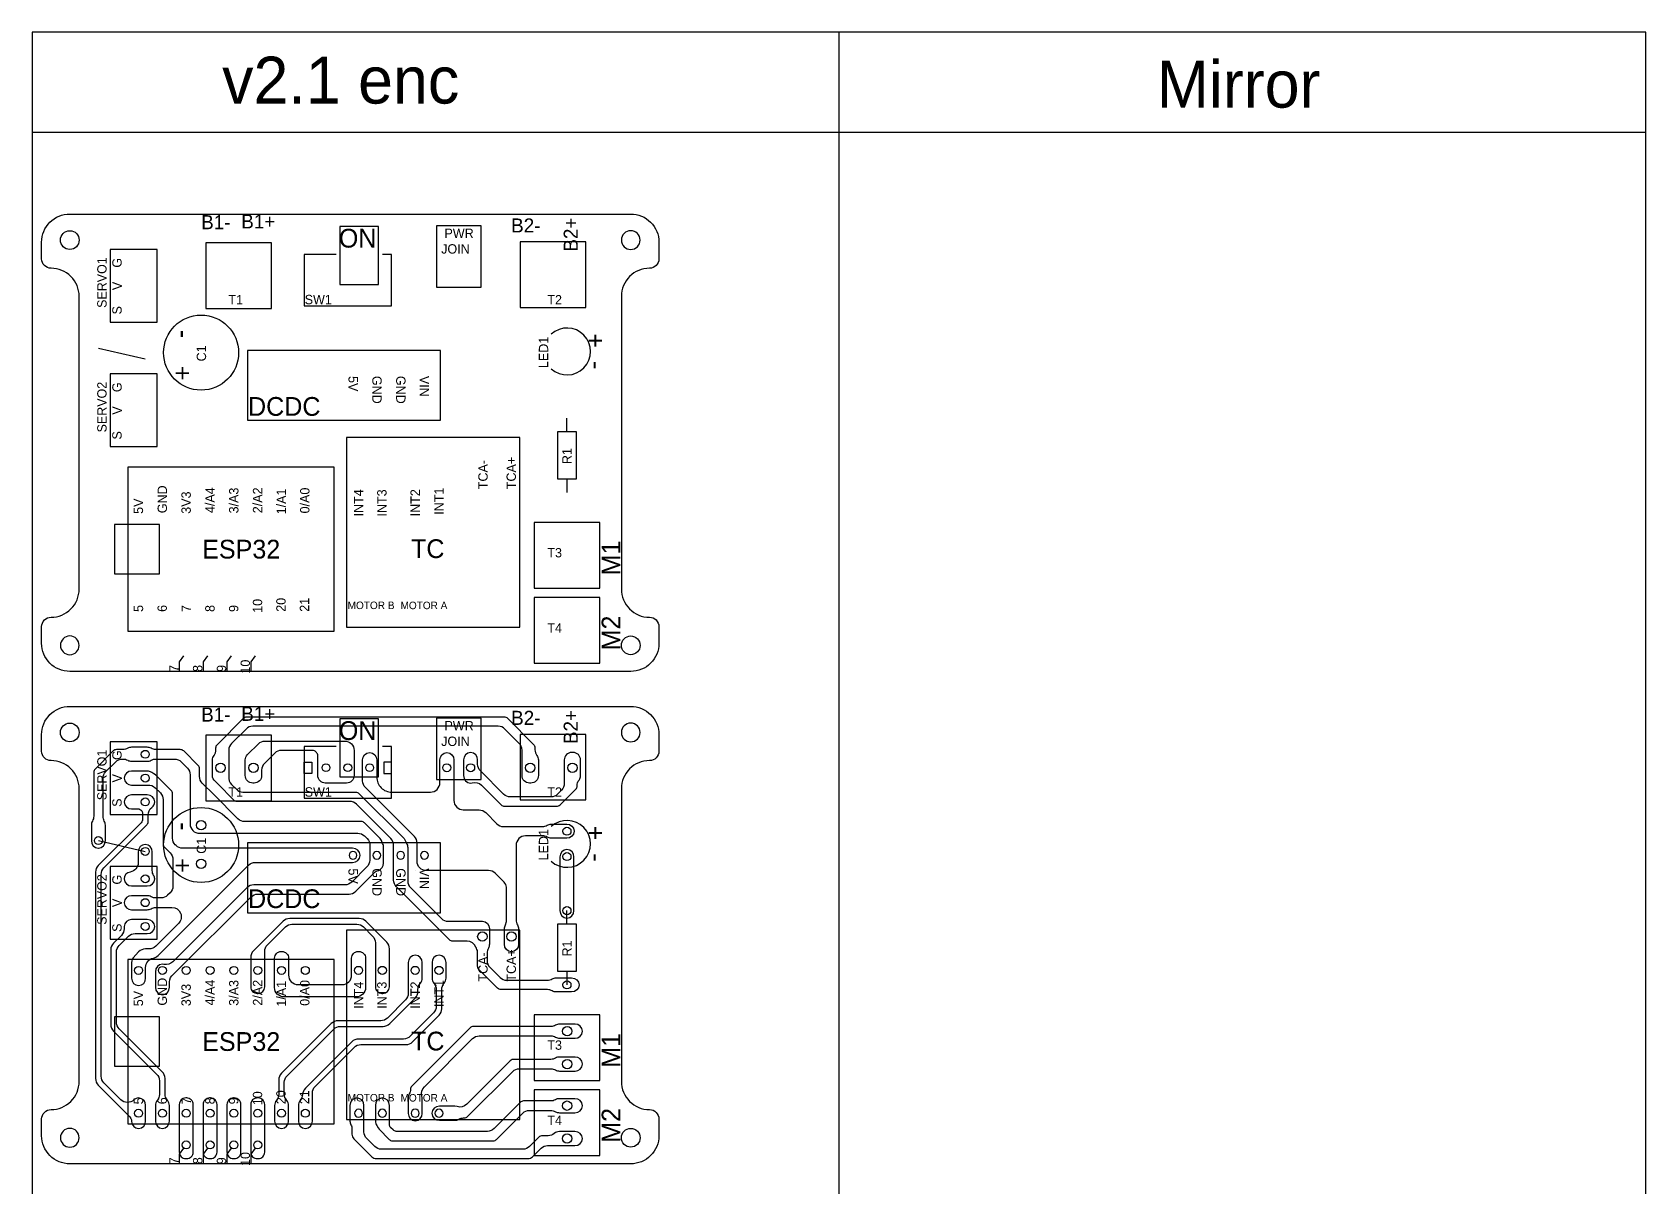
# Model space of a CAD drawing. Extents: x 112 to 478, y -155 to 77.
# Drawn here: x 306 to 478, y -46.4 to 76.7 of the extents above; entities that cross this region are included whole.
import ezdxf

# ---------------------------------------------------------------- set-up
doc = ezdxf.new("R2010")
doc.units = 0
for name, color, linetype in [('DEFAULT', 7, 'CONTINUOUS'), ('HOLES', 7, 'CONTINUOUS'), ('MASK', 2, 'CONTINUOUS'), ('TRACES', 150, 'CONTINUOUS')]:
    doc.layers.add(name, color=color, linetype=linetype)
doc.styles.add('DEFAULT', font='txt')

# ---------------------------------------------------------------- blocks, each defined once
blk = doc.blocks.new('_X8')
at = {"layer": 'MASK', "extrusion": (0, 0, -1), "style": 'DEFAULT'}
for s, p in [('JOIN', (5.47, 23.04)), ('PWR', (5.12, 21.38))]:
    blk.add_text(s, height=1, rotation=180, dxfattribs=at).set_placement(p)

msp = doc.modelspace()

# ---------------------------------------------------------------- linework, layer by layer
at = {"layer": 'DEFAULT'}
for p, q in [((392, -155), (392, 76.67)), ((306, 66.03), (478, 66.03))]:
    msp.add_line(p, q, dxfattribs=at)
msp.add_lwpolyline([(306, -155), (478, -155), (478, 76.67), (306, 76.67)], close=True, dxfattribs=at)
for points in [[(371.8, 51.51, 0.414214), (368.8, 48.51), (368.8, 17.29, 0.414214), (371.8, 14.29, -0.414214), (372.8, 13.29), (372.8, 11.51, -0.414214), (369.8, 8.51), (310, 8.51, -0.414214), (307, 11.51), (307, 13.29, -0.414214), (308, 14.29, 0.414214), (311, 17.29), (311, 48.51, 0.414214), (308, 51.51, -0.414214), (307, 52.51), (307, 54.29, -0.414214), (310, 57.29), (369.8, 57.29, -0.414214), (372.8, 54.29), (372.8, 52.51, -0.414214)], [(371.8, -1, 0.414214), (368.8, -4), (368.8, -35.22, 0.414214), (371.8, -38.22, -0.414214), (372.8, -39.22), (372.8, -41, -0.414214), (369.8, -44), (310, -44, -0.414214), (307, -41), (307, -39.22, -0.414214), (308, -38.22, 0.414214), (311, -35.22), (311, -4, 0.414214), (308, -1, -0.414214), (307, 0), (307, 1.78, -0.414214), (310, 4.78), (369.8, 4.78, -0.414214), (372.8, 1.78), (372.8, 0, -0.414214)]]:
    msp.add_lwpolyline(points, format="xyb", close=True, dxfattribs=at)
for centre in [(310, 54.51), (369.8, 11.29), (310, 2), (369.8, -41.22)]:
    msp.add_circle(centre, 1, dxfattribs=at)
at = {"layer": 'DEFAULT', "extrusion": (0, 0, -1)}
for centre in [(-369.8, 54.51), (-310, 11.29), (-369.8, 2), (-310, -41.22)]:
    msp.add_circle(centre, 1, dxfattribs=at)
at = {"layer": 'HOLES'}
for points in [[(334.98, -2.36), (334.98, -1.16), (335.81, -1.16), (335.81, -2.36)], [(344.31, -2.36), (344.31, -1.16), (343.48, -1.16), (343.48, -2.36)]]:
    msp.add_lwpolyline(points, close=True, dxfattribs=at)
for centre, radius in [((318.05, -0.33), 0.425), ((326.08, -1.76), 0.5), ((329.58, -1.76), 0.5), ((337.31, -1.76), 0.415), ((339.64, -1.76), 0.415), ((341.97, -1.76), 0.415), ((350.19, -1.76), 0.43), ((352.73, -1.76), 0.43), ((359.08, -1.76), 0.5), ((363.58, -1.76), 0.5), ((318.05, -2.87), 0.425), ((318.05, -5.41), 0.425), ((324, -7.9), 0.5), ((363, -8.53), 0.43), ((313.05, -9.53), 0.425), ((318.05, -10.68), 0.425), ((324, -12), 0.5), ((363, -11.23), 0.43), ((318.05, -13.61), 0.425), ((318.05, -16.15), 0.425), ((363, -17), 0.43), ((318.05, -18.69), 0.425), ((353.98, -19.76), 0.5), ((357.08, -19.76), 0.5), ((317.33, -23.37), 0.425), ((319.87, -23.37), 0.425), ((322.41, -23.37), 0.425), ((324.95, -23.37), 0.425), ((327.49, -23.37), 0.425), ((330.03, -23.37), 0.425), ((332.57, -23.37), 0.425), ((335.11, -23.37), 0.425), ((340.78, -23.37), 0.43), ((343.32, -23.37), 0.43), ((346.82, -23.37), 0.43), ((349.36, -23.37), 0.43), ((363, -24.92), 0.43), ((363.03, -29.86), 0.5), ((363.03, -33.36), 0.5), ((363.02, -37.8), 0.5), ((317.33, -38.61), 0.425), ((319.87, -38.61), 0.425), ((322.41, -38.61), 0.425), ((324.95, -38.61), 0.425), ((327.49, -38.61), 0.425), ((330.03, -38.61), 0.425), ((332.57, -38.61), 0.425), ((335.11, -38.61), 0.425), ((363.02, -41.3), 0.5), ((322.41, -41.99), 0.425), ((324.95, -41.99), 0.425), ((327.49, -41.99), 0.425), ((330.03, -41.99), 0.425)]:
    msp.add_circle(centre, radius, dxfattribs=at)
at = {"layer": 'HOLES', "extrusion": (0, 0, -1)}
for centre, radius in [((-340.19, -11.1), 0.415), ((-342.73, -11.1), 0.415), ((-345.27, -11.1), 0.415), ((-347.81, -11.1), 0.415), ((-340.78, -38.61), 0.43), ((-343.32, -38.61), 0.43), ((-346.82, -38.61), 0.43), ((-349.36, -38.61), 0.43)]:
    msp.add_circle(centre, radius, dxfattribs=at)
at = {"layer": 'MASK'}
for p, q in [((313.05, 42.98), (318.05, 41.83)), ((363, 34.05), (363, 35.51)), ((363, 29.05), (363, 27.58)), ((313.05, -9.53), (318.05, -10.68)), ((363, -18.46), (363, -17)), ((363, -23.46), (363, -24.92))]:
    msp.add_line(p, q, dxfattribs=at)
for points in [[(338.78, 49.77), (342.92, 49.77), (342.92, 55.97), (338.78, 55.97)], [(349.08, 49.49), (353.86, 49.49), (353.86, 56.04), (349.08, 56.04)], [(319.3, 45.77), (319.3, 53.52), (314.29, 53.52), (314.29, 45.77)], [(324.5, 47.21), (331.5, 47.21), (331.5, 54.21), (324.5, 54.21)], [(358, 47.31), (365, 47.31), (365, 54.31), (358, 54.31)], [(328.93, 35.29), (349.53, 35.29), (349.53, 42.72), (328.93, 42.72)], [(319.3, 32.48), (319.3, 40.23), (314.29, 40.23), (314.29, 32.48)], [(339.51, 13.24), (357.98, 13.24), (357.98, 33.44), (339.51, 33.44)], [(362, 29.05), (364, 29.05), (364, 34.05), (362, 34.05)], [(316.18, 12.79), (338.18, 12.79), (338.18, 30.31), (316.18, 30.31)], [(314.78, 18.92), (319.57, 18.92), (319.57, 24.18), (314.78, 24.18)], [(359.5, 17.38), (366.5, 17.38), (366.5, 24.38), (359.5, 24.38)], [(359.5, 9.38), (366.5, 9.38), (366.5, 16.38), (359.5, 16.38)], [(338.78, -2.74), (342.92, -2.74), (342.92, 3.46), (338.78, 3.46)], [(349.08, -3.02), (353.86, -3.02), (353.86, 3.54), (349.08, 3.54)], [(358, -5.2), (365, -5.2), (365, 1.8), (358, 1.8)], [(319.3, -6.74), (319.3, 1.01), (314.29, 1.01), (314.29, -6.74)], [(324.5, -5.3), (331.5, -5.3), (331.5, 1.7), (324.5, 1.7)], [(328.93, -17.22), (349.53, -17.22), (349.53, -9.78), (328.93, -9.78)], [(319.3, -20.03), (319.3, -12.28), (314.29, -12.28), (314.29, -20.03)], [(362, -23.46), (364, -23.46), (364, -18.46), (362, -18.46)], [(339.51, -39.26), (357.98, -39.26), (357.98, -19.07), (339.51, -19.07)], [(316.18, -39.72), (338.18, -39.72), (338.18, -22.2), (316.18, -22.2)], [(314.78, -33.59), (319.57, -33.59), (319.57, -28.33), (314.78, -28.33)], [(359.5, -35.12), (366.5, -35.12), (366.5, -28.12), (359.5, -28.12)], [(359.5, -43.12), (366.5, -43.12), (366.5, -36.12), (359.5, -36.12)]]:
    msp.add_lwpolyline(points, close=True, dxfattribs=at)
for points in [[(338.38, 52.99), (334.98, 52.99), (334.98, 47.51), (344.31, 47.51), (344.31, 52.99), (343.32, 52.99)], [(321.71, 8.51), (321.71, 9.53), (322.17, 10.18)], [(324.25, 8.51), (324.25, 9.53), (324.71, 10.18)], [(326.79, 8.51), (326.79, 9.53), (327.25, 10.18)], [(329.33, 8.51), (329.33, 9.53), (329.79, 10.18)], [(338.38, 0.49), (334.98, 0.49), (334.98, -5), (344.31, -5), (344.31, 0.49), (343.32, 0.49)], [(321.71, -44), (321.71, -42.98), (322.17, -42.33)], [(324.25, -44), (324.25, -42.98), (324.71, -42.33)], [(326.79, -44), (326.79, -42.98), (327.25, -42.33)], [(329.33, -44), (329.33, -42.98), (329.79, -42.33)]]:
    msp.add_lwpolyline(points, dxfattribs=at)
for centre in [(324, 42.51), (324, -10)]:
    msp.add_circle(centre, 4, dxfattribs=at)
for centre in [(363, 42.63), (363, -9.88)]:
    msp.add_arc(centre, 2.5, 227.8803, 132.1197, dxfattribs=at)
at = {"layer": 'TRACES'}
for p, q in [((322.99, -8), (322.99, -8)), ((346.81, -12.73), (346.82, -12.73)), ((346.81, -12.73), (346.82, -12.73))]:
    msp.add_line(p, q, dxfattribs=at)
for points in [[(350.48, -20.11), (344.82, -14.45, -0.198912), (344.52, -13.74), (344.52, -10.03, 0.198912), (344.23, -9.32), (340.56, -5.65, 0.198912), (339.85, -5.36), (327.84, -5.36, -0.219363), (327.49, -5.21), (325.73, -3.45), (325.67, -3.38), (325.5, -3.2, -0.222235), (325.21, -2.59), (325.21, -0.93, -0.16464), (325.38, -0.44, 0.16464), (325.58, 0.16), (325.58, 0.37, -0.219363), (325.73, 0.73), (328.52, 3.52, -0.219363), (328.87, 3.66), (356.29, 3.66, -0.219363), (356.65, 3.52), (359.44, 0.73, -0.219363), (359.58, 0.37), (359.58, 0.16, 0.16464), (359.79, -0.44, -0.16464), (359.95, -0.93), (359.95, -2.59, -0.414214), (359.15, -3.39), (359.01, -3.39, -0.414214), (358.21, -2.59), (358.21, 0.12, 0.198912), (357.92, 0.83), (356.38, 2.37, 0.198912), (355.67, 2.66), (329.5, 2.66, 0.198912), (328.79, 2.37), (327.25, 0.83, 0.198912), (326.95, 0.12), (326.95, -2.59), (326.95, -2.69, 0.234428), (327.23, -3.54), (327.76, -4.06, 0.198912), (328.46, -4.36), (340.47, -4.36, -0.219363), (340.83, -4.5), (345.63, -9.3), (345.76, -9.52), (345.89, -9.82, -0.144077), (346.02, -10.27), (346.02, -13.83, 0.198912), (346.31, -14.53), (349.62, -17.84, 0.198912), (350.32, -18.13), (353.99, -18.13, -0.405983), (354.73, -18.93), (354.73, -20.59, -0.131782), (354.62, -21.01, 0.132138), (354.48, -21.51), (354.48, -22.32, 0.198912), (354.78, -23.03), (355.88, -24.13, 0.198912), (356.59, -24.42), (360.91, -24.42, 0.133077), (361.42, -24.29, -0.132715), (361.84, -24.17), (363.5, -24.17, -0.405223), (364.3, -24.92), (364.3, -24.92, -0.406009), (363.5, -25.67), (361.84, -25.67, -0.130845), (361.42, -25.56, 0.131193), (360.92, -25.42), (355.97, -25.42, -0.219363), (355.61, -25.28), (353.63, -23.3, -0.219363), (353.48, -22.94), (353.48, -21.51, 0.132138), (353.35, -21.01), (353.29, -20.89, 0.309256), (352.36, -20.26), (350.83, -20.26, -0.219363)], [(340.48, -14.94), (342.46, -12.96, -0.130279), (342.9, -12.71, 0.328187), (343.46, -11.93), (343.46, -10.27, 0.137263), (343.34, -9.83), (343.22, -9.53), (343.09, -9.3), (341.43, -7.65, 0.219363), (341.08, -7.5), (328.64, -7.5, -0.198912), (327.93, -7.21), (325.35, -4.63), (324.12, -3.4, -0.198912), (323.83, -2.69), (323.83, -1.87, 0.219363), (323.68, -1.52), (322.14, 0.03, 0.219363), (321.78, 0.17), (319.17, 0.17, -0.132138), (318.67, 0.31, 0.126952), (318.25, 0.42), (316.59, 0.42, 0.131782), (316.17, 0.31, -0.137017), (315.66, 0.17), (314.98, 0.17, 0.219363), (314.63, 0.03), (312.69, -1.91, 0.219363), (312.55, -2.26), (312.55, -6.94, -0.133077), (312.41, -7.45, 0.127835), (312.3, -7.87), (312.3, -9.53, 0.41345), (313.04, -10.33), (313.05, -10.33, 0.41345), (313.79, -9.53), (313.79, -7.87, 0.130845), (313.68, -7.45, -0.136021), (313.55, -6.95), (313.55, -2.88, -0.198912), (313.84, -2.17), (314.9, -1.12, -0.198912), (315.6, -0.83), (315.66, -0.83, -0.132138), (316.17, -0.96, 0.126952), (316.59, -1.07), (318.25, -1.07, 0.131782), (318.67, -0.96, -0.137017), (319.17, -0.83), (321.16, -0.83, -0.198912), (321.87, -1.12), (322.54, -1.79, -0.198912), (322.83, -2.5), (322.83, -7.75, 0.414214), (323.83, -8.75), (340.7, -8.75, -0.19821), (341.41, -9.04), (341.69, -9.32, -0.233554), (341.98, -10.16), (341.97, -10.27), (341.97, -11.63, -0.198912), (341.68, -12.33), (340.05, -13.96, -0.198912), (339.34, -14.25), (329.61, -14.25, 0.198912), (328.9, -14.54), (320.98, -22.46, -0.260926), (320.04, -22.73), (319.88, -22.71), (319.87, -22.71, 0.41345), (319.13, -23.51), (319.13, -25.17, 0.41345), (319.87, -25.97), (319.88, -25.97, 0.41345), (320.62, -25.17), (320.62, -24.61, -0.247003), (321.06, -23.79), (321.14, -23.72), (329.33, -15.53, -0.198912), (330.04, -15.24), (339.77, -15.24, 0.198912)], [(356.57, -14.51, 0.155582), (356.29, -13.97), (355.35, -13.02, 0.198912), (354.64, -12.73), (348.02, -12.73, -0.414214), (347.02, -11.73), (347.02, -9.78, 0.198912), (346.73, -9.08), (341.52, -3.86, -0.198912), (341.22, -3.16), (341.22, -0.93, -0.41345), (341.97, -0.13), (341.97, -0.13, -0.41345), (342.72, -0.93), (342.72, -2.76, 0.414214), (344.32, -4.36), (348.45, -4.36, 0.414214), (349.45, -3.36), (349.45, -0.93, -0.41345), (350.2, -0.13), (350.2, -0.13, -0.41345), (350.95, -0.93), (350.95, -5.25, 0.414214), (351.95, -6.25), (353.63, -6.25, -0.198912), (354.34, -6.55), (355.53, -7.74, 0.198912), (356.23, -8.03), (360.39, -8.03, 0.137017), (360.89, -7.89, -0.131782), (361.31, -7.78), (362.97, -7.78, -0.41345), (363.77, -8.52), (363.77, -8.53, -0.41345), (362.97, -9.28), (361.31, -9.28, -0.126952), (360.89, -9.16, 0.132138), (360.39, -9.03), (358.58, -9.03, 0.414214), (357.58, -10.03), (357.58, -18, 0.137045), (357.72, -18.51, -0.131837), (357.83, -18.93), (357.83, -20.59, -0.41345), (357.09, -21.39), (357.08, -21.39, -0.41345), (356.34, -20.59), (356.34, -18.93, -0.1269), (356.45, -18.51), (356.57, -18.17)], [(364.29, -3.07, 0.16464), (364.45, -2.59), (364.45, -0.93, 0.414214), (363.65, -0.13), (363.51, -0.13, 0.414214), (362.71, -0.93), (362.71, -3.44, -0.198912), (362.42, -4.14), (361.99, -4.58, -0.198912), (361.28, -4.87), (356.96, -4.87, -0.198912), (356.25, -4.58), (353.77, -2.09, -0.198912), (353.48, -1.38), (353.48, -0.93, 0.41345), (352.73, -0.13), (352.73, -0.13, 0.41345), (351.98, -0.93), (351.98, -2.59, 0.41345), (352.73, -3.39), (352.73, -3.39), (352.91, -3.36, -0.26889), (353.88, -3.62), (355.99, -5.72, 0.219363), (356.34, -5.87), (361.9, -5.87, 0.219363), (362.26, -5.72), (363.94, -4.04, 0.219363), (364.08, -3.69), (364.08, -3.68, -0.16464)], [(315.44, -37.16), (313.64, -35.36, -0.198912), (313.35, -34.66), (313.35, -13.13, -0.198912), (313.64, -12.43), (318.2, -7.86, 0.198912), (318.35, -7.51), (318.35, -6.79, -0.236058), (318.75, -5.99, 0.237258), (319.05, -5.41), (319.05, -5.4, 0.41345), (318.25, -4.66), (316.59, -4.66, 0.41345), (315.79, -5.4), (315.79, -5.41, 0.41345), (316.59, -6.15), (317.25, -6.15, -0.414214), (317.75, -6.65), (317.75, -7.26, -0.198912), (317.6, -7.62), (313.04, -12.18, 0.198912), (312.75, -12.88), (312.75, -34.9, 0.198912), (313.04, -35.61), (316.3, -38.87, -0.179213), (316.59, -39.5, 0.392204), (317.33, -40.24), (317.34, -40.24, 0.41345), (318.08, -39.44), (318.08, -37.78, 0.41345), (317.34, -36.98), (317.33, -36.98, 0.193407), (316.84, -37.18, -0.407123)], [(316.45, -12.88, 0.369567), (315.79, -13.61), (315.79, -13.62, 0.41345), (316.59, -14.36), (318.25, -14.36, 0.41345), (319.05, -13.62), (319.05, -13.61, 0.139015), (318.94, -13.24, -0.138669), (318.79, -12.72), (318.79, -10.73, 0.41345), (318.05, -9.93), (318.04, -9.93, 0.41345), (317.3, -10.73), (317.3, -11.89, -0.368801)], [(362.25, -17, 0.41345), (362.99, -17.8), (363, -17.8, 0.41345), (363.74, -17), (363.75, -11.27, 0.41345), (363, -10.47), (363, -10.47, 0.41345), (362.25, -11.27)], [(329.29, -22), (329.29, -25.13, 0.414214), (329.99, -25.83), (330.08, -25.83, 0.414214), (330.78, -25.13), (330.78, -21.35, -0.198912), (331.07, -20.64), (332.98, -18.74, -0.198912), (333.68, -18.45), (340.61, -18.45, -0.198912), (341.32, -18.74), (342.28, -19.71, -0.198912), (342.58, -20.42), (342.58, -25.13, 0.414214), (343.28, -25.83), (343.37, -25.83, 0.414214), (344.07, -25.13), (344.07, -21.06, 0.198912), (343.78, -20.35), (341.57, -18.14, 0.198912), (340.86, -17.85), (333.44, -17.85, 0.198912), (332.73, -18.14), (329.58, -21.29, 0.198903)], [(331.83, -25.2), (331.83, -22.06, -0.414214), (332.53, -21.36), (332.62, -21.36, -0.414214), (333.32, -22.06), (333.32, -23.88, 0.414214), (334.32, -24.88), (339.04, -24.88, 0.414214), (340.04, -23.88), (340.04, -22.06, -0.414214), (340.74, -21.36), (340.83, -21.36, -0.414214), (341.53, -22.06), (341.53, -25.2, -0.414214), (340.53, -26.2), (332.83, -26.2, -0.414214)], [(337.88, -29.04), (332.57, -34.35, 0.198912), (332.27, -35.06), (332.27, -36.57, -0.181237), (332.03, -37.23, 0.180422), (331.83, -37.78), (331.83, -39.44, 0.41345), (332.57, -40.24), (332.58, -40.24, 0.41345), (333.32, -39.44), (333.32, -37.78, 0.180422), (333.12, -37.23, -0.181237), (332.87, -36.57), (332.87, -35.31, -0.198912), (333.17, -34.6), (338.13, -29.64, -0.198912), (338.84, -29.34), (343.4, -29.34, 0.198912), (344.11, -29.05), (346.83, -26.32, 0.198912), (347.12, -25.62), (347.12, -25.4, -0.181237), (347.37, -24.74, 0.180422), (347.57, -24.2), (347.57, -22.54, 0.41345), (346.83, -21.74), (346.82, -21.74, 0.41345), (346.08, -22.54), (346.08, -25.82, -0.198912), (345.78, -26.52), (343.86, -28.45, -0.198912), (343.15, -28.74), (338.59, -28.74, 0.198912)], [(340.07, -30.98), (335.11, -35.95, 0.187905), (334.81, -36.62, -0.170298), (334.57, -37.23, 0.180422), (334.37, -37.78), (334.37, -39.44, 0.41345), (335.11, -40.24), (335.12, -40.24, 0.41345), (335.86, -39.44), (335.86, -36.46, -0.198912), (336.15, -35.75), (340.32, -31.58, -0.198912), (341.03, -31.29), (345.83, -31.29, 0.198912), (346.54, -31), (349.37, -28.16, 0.198912), (349.66, -27.46), (349.66, -25.4, -0.181237), (349.91, -24.74, 0.180422), (350.11, -24.2), (350.11, -22.54, 0.41345), (349.37, -21.74), (349.36, -21.74, 0.41345), (348.62, -22.54), (348.62, -24.2, 0.180422), (348.82, -24.74, -0.181237), (349.06, -25.4), (349.06, -27.21, -0.198912), (348.77, -27.91), (346.29, -30.4, -0.198912), (345.58, -30.69), (340.78, -30.69, 0.198912)], [(353.03, -29.36, 0.219363), (352.67, -29.5), (346.47, -35.71, 0.217673), (346.32, -36.06, -0.130916), (346.19, -36.55, 0.131788), (346.08, -36.98), (346.08, -38.63, 0.41345), (346.82, -39.43), (346.83, -39.43, 0.41345), (347.57, -38.63), (347.57, -36.98), (347.54, -36.76, -0.267874), (347.8, -35.79), (352.94, -30.65, -0.198912), (353.65, -30.36), (361.28, -30.36, -0.132138), (361.78, -30.49, 0.131782), (362.21, -30.61), (363.86, -30.61, 0.41345), (364.66, -29.86), (364.66, -29.85, 0.41345), (363.86, -29.11), (362.21, -29.11, 0.131782), (361.78, -29.22, -0.132138), (361.28, -29.36)], [(357.93, -33.86), (361.28, -33.86, -0.132138), (361.78, -33.99, 0.131782), (362.21, -34.11), (363.86, -34.11, 0.41345), (364.66, -33.36), (364.66, -33.35, 0.41345), (363.86, -32.61), (362.21, -32.61, 0.131782), (361.78, -32.72, -0.132138), (361.28, -32.86), (357.31, -32.86, 0.219363), (356.96, -33), (352.31, -37.65, -0.277695), (351.31, -37.9), (351.06, -37.86), (349.4, -37.86, 0.41345), (348.6, -38.6), (348.6, -38.61, 0.41345), (349.4, -39.36), (351.06, -39.36, 0.131782), (351.48, -39.24, -0.132138), (351.98, -39.11), (352.06, -39.11, 0.219363), (352.41, -38.96), (357.22, -34.15, -0.198912)], [(322.37, -43.45), (322.46, -43.45, 0.414214), (323.16, -42.75), (323.16, -37.68, 0.414214), (322.46, -36.98), (322.37, -36.98, 0.414214), (321.67, -37.68), (321.67, -42.75, 0.414214)], [(324.91, -43.45), (325, -43.45, 0.414214), (325.7, -42.75), (325.7, -37.68, 0.414214), (325, -36.98), (324.91, -36.98, 0.414214), (324.21, -37.68), (324.21, -42.75, 0.414214)], [(327.45, -43.45), (327.54, -43.45, 0.414214), (328.24, -42.75), (328.24, -37.68, 0.414214), (327.54, -36.98), (327.45, -36.98, 0.414214), (326.75, -37.68), (326.75, -42.75, 0.414214)], [(329.99, -43.45), (330.08, -43.45, 0.414214), (330.78, -42.75), (330.78, -37.68, 0.414214), (330.08, -36.98), (329.99, -36.98, 0.414214), (329.29, -37.68), (329.29, -42.75, 0.414214)], [(343.22, -42.45, -0.198912), (342.52, -42.15), (341.66, -41.3, -0.198912), (341.36, -40.59), (341.36, -37.78, 0.41345), (340.62, -36.98), (340.61, -36.98, 0.41345), (339.87, -37.78), (339.87, -39.44, 0.122498), (339.97, -39.83, -0.122787), (340.08, -40.3), (340.08, -40.85, 0.219363), (340.29, -41.34), (342.19, -43.24, 0.219363), (342.68, -43.45), (358.84, -43.45, 0.219363), (359.34, -43.24), (360.24, -42.34, -0.198912), (360.94, -42.05), (363.85, -42.05, 0.41345), (364.65, -41.31), (364.65, -41.3, 0.41345), (363.85, -40.56), (362.19, -40.56, 0.179558), (361.65, -40.76, -0.180364), (360.99, -41), (360.29, -41), (360.08, -41.09), (359.01, -42.15, -0.198912), (358.31, -42.45)], [(344.81, -40.54, -0.198912), (344.46, -40.39), (344.22, -40.15, -0.198912), (344.07, -39.8), (344.07, -37.78, 0.41345), (343.33, -36.98), (343.32, -36.98, 0.41345), (342.58, -37.78), (342.58, -39.44, 0.157325), (342.73, -39.93), (342.86, -40.15), (342.97, -40.32), (344.04, -41.39, 0.219363), (344.39, -41.54), (355.14, -41.54, 0.219363), (355.49, -41.39), (358.29, -38.6, -0.198912), (358.99, -38.3), (361.27, -38.3, -0.132138), (361.77, -38.44, 0.131782), (362.19, -38.55), (363.85, -38.55, 0.41345), (364.65, -37.81), (364.65, -37.8, 0.41345), (363.85, -37.06), (362.19, -37.06, 0.131782), (361.77, -37.17, -0.132138), (361.27, -37.3), (358.37, -37.3, 0.219363), (358.02, -37.45), (355.23, -40.24, -0.198912), (354.52, -40.54)]]:
    msp.add_lwpolyline(points, format="xyb", close=True, dxfattribs=at)
for points in [[(328.95, -0.36), (330.11, 0.8, -0.198444), (330.82, 1.09), (339.31, 1.09, -0.414214), (340.31, 0.09), (340.31, -2.59, -0.414214), (339.51, -3.39), (337.24, -3.39, -0.414214), (336.44, -2.59), (336.44, -0.47, 0.198912), (336.29, -0.12), (336.23, -0.06, 0.198912), (335.88, 0.09), (332.55, 0.09, 0.198912), (331.85, -0.2), (330.75, -1.3, 0.198912), (330.45, -2.01), (330.45, -2.59, -0.414214), (329.65, -3.39), (329.51, -3.39, -0.414214), (328.71, -2.59), (328.71, -0.93, -0.19985), (328.95, -0.36)], [(316.86, -21.92, 0.213468), (316.59, -22.54), (316.59, -24.2, 0.41345), (317.33, -25), (317.34, -25, 0.41345), (318.08, -24.2), (318.08, -23.05, -0.359501), (318.89, -22.06, 0.149872), (319.41, -21.79), (329.06, -12.14, -0.198872), (329.77, -11.85), (340.14, -11.85, 0.41345), (340.94, -11.11), (340.94, -11.1, 0.41345), (340.14, -10.35), (322.04, -10.35, -0.198912), (321.33, -10.06), (321.25, -9.98, -0.198912), (320.95, -9.27), (320.95, -4.54, 0.219363), (320.81, -4.18), (319.14, -2.51), (318.96, -2.4), (318.73, -2.27, 0.149852), (318.25, -2.12), (316.59, -2.12, 0.41345), (315.79, -2.86), (315.79, -2.87, 0.41345), (316.59, -3.61), (318.25, -3.61), (318.32, -3.61, -0.223047), (319.11, -3.9), (319.66, -4.45, -0.198912), (319.95, -5.16), (319.95, -9.89, 0.219363), (320.1, -10.24), (320.69, -10.84, -0.198912), (320.99, -11.55), (320.99, -14.39, -0.198912), (320.69, -15.1), (320.43, -15.36, -0.198912), (319.73, -15.65), (319.17, -15.65, -0.132138), (318.67, -15.52, 0.126952), (318.25, -15.41), (316.59, -15.41, 0.41345), (315.79, -16.15), (315.79, -16.16, 0.41345), (316.59, -16.9), (318.25, -16.9, 0.131782), (318.67, -16.79, -0.137017), (319.17, -16.65), (320.89, -16.65, -0.668179), (321.59, -18.36), (319.16, -20.79, -0.198912), (318.46, -21.08), (318.08, -21.08, 0.208015), (317.34, -21.4), (316.76, -22.03)], [(315.79, -18.69), (315.79, -18.93, -0.198912), (315.5, -19.64), (314.67, -20.47, 0.198912), (314.37, -21.18), (314.37, -29.14, 0.198912), (314.67, -29.85), (319.26, -34.44, -0.198912), (319.55, -35.14), (319.55, -36.6, -0.17584), (319.32, -37.24, 0.175084), (319.13, -37.78), (319.13, -39.44, 0.41345), (319.87, -40.24), (319.88, -40.24, 0.41345), (320.62, -39.44), (320.62, -37.78, 0.185653), (320.41, -37.22, -0.186527), (320.15, -36.55), (320.15, -34.9, 0.198912), (319.86, -34.19), (315.27, -29.6, -0.198912), (314.97, -28.89), (314.97, -21.42, -0.198912), (315.27, -20.72), (316.25, -19.73, -0.198912), (316.96, -19.44), (318.25, -19.44, 0.41345), (319.05, -18.7), (319.05, -18.69, 0.41345), (318.25, -17.95), (316.59, -17.95, 0.41345), (315.79, -18.69), (315.79, -18.7)]]:
    msp.add_lwpolyline(points, format="xyb", dxfattribs=at)

# ---------------------------------------------------------------- block references
at = {"layer": 'MASK', "xscale": -1, "rotation": 179.9999999999991}
for p in [(355.06, 76.11), (355.06, 23.6)]:
    msp.add_blockref('_X8', p, dxfattribs=at)

# ---------------------------------------------------------------- texts
at = {"layer": 'DEFAULT', "style": 'DEFAULT'}
for s, p in [('v2.1 enc', (326.24, 69.07)), ('Mirror', (425.87, 68.64))]:
    msp.add_text(s, height=5, dxfattribs=at).set_placement(p)
at = {"layer": 'MASK', "style": 'DEFAULT'}
for s, height, p in [('B1-', 1.5, (324.01, 55.67)), ('B1+', 1.5, (328.28, 55.75)), ('B2-', 1.5, (357.05, 55.32)), ('ON', 2, (338.68, 53.71)), ('T1', 1, (326.91, 47.65)), ('SW1', 1, (335.04, 47.67)), ('T2', 1, (360.91, 47.65)), ('DCDC', 2, (329, 35.77)), ('ESP32', 2, (324.11, 20.55)), ('TC', 2, (346.38, 20.6)), ('T3', 1, (360.91, 20.67)), ('MOTOR B', 0.8, (339.62, 15.16)), ('MOTOR A', 0.8, (345.26, 15.15)), ('T4', 1, (360.91, 12.65)), ('B1-', 1.5, (324.01, 3.16)), ('B1+', 1.5, (328.28, 3.24)), ('B2-', 1.5, (357.05, 2.81)), ('ON', 2, (338.68, 1.2)), ('T1', 1, (326.91, -4.85)), ('SW1', 1, (335.04, -4.84)), ('T2', 1, (360.91, -4.85)), ('DCDC', 2, (329, -16.73)), ('ESP32', 2, (324.11, -31.96)), ('TC', 2, (346.38, -31.91)), ('T3', 1, (360.91, -31.84)), ('MOTOR B', 0.8, (339.62, -37.35)), ('MOTOR A', 0.8, (345.26, -37.36)), ('T4', 1, (360.91, -39.85))]:
    msp.add_text(s, height=height, dxfattribs=at).set_placement(p)
for s, height, rotation, p in [('B2+', 1.5, 90, (364.15, 53.28)), ('SERVO1', 0.994, 90, (313.92, 47.28)), ('G', 1, 90, (315.53, 51.57)), ('V', 1, 90, (315.55, 49.17)), ('S', 1, 90, (315.53, 46.58)), ('-', 2, 90, (322.72, 44.05)), ('C1', 1, 90, (324.53, 41.57)), ('LED1', 1, 90, (361, 40.86)), ('+', 2, 90, (366.98, 43.01)), ('-', 2, 90, (366.72, 40.72)), ('+', 2, 90, (322.98, 39.54)), ('5V', 1, 270, (339.71, 40.01)), ('GND', 1, 270, (342.25, 40.03)), ('GND', 1, 270, (344.79, 40.03)), ('VIN', 1, 270, (347.31, 40.03)), ('SERVO2', 0.994, 90, (313.92, 34)), ('G', 1, 90, (315.53, 38.29)), ('V', 1, 90, (315.55, 35.89)), ('S', 1, 90, (315.53, 33.24)), ('TCA-', 1, 90, (354.55, 27.94)), ('TCA+', 1, 90, (357.56, 27.94)), ('R1', 1, 90, (363.5, 30.62)), ('GND', 1, 90, (320.36, 25.38)), ('3V3', 1, 90, (322.9, 25.32)), ('4/A4', 1, 90, (325.44, 25.4)), ('3/A3', 1, 90, (327.98, 25.36)), ('2/A2', 1, 90, (330.52, 25.38)), ('1/A1', 1, 90, (333.05, 25.26)), ('0/A0', 1, 90, (335.55, 25.36)), ('INT4', 1, 90, (341.28, 25.04)), ('INT3', 1, 90, (343.77, 25.03)), ('INT2', 1, 90, (347.32, 25.05)), ('INT1', 1, 90, (349.86, 25.22)), ('5V', 1, 90, (317.81, 25.31)), ('M1', 2, 90, (368.7, 18.75)), ('5', 1, 90, (317.82, 14.85)), ('6', 1, 90, (320.35, 14.86)), ('7', 1, 90, (322.92, 14.84)), ('8', 1, 90, (325.44, 14.85)), ('9', 1, 90, (327.97, 14.85)), ('10', 1, 90, (330.51, 14.76)), ('20', 1, 90, (333.01, 14.87)), ('21', 1, 90, (335.52, 14.87)), ('M2', 2, 90, (368.7, 10.75)), ('7', 1, 90, (321.61, 8.46)), ('8', 1, 90, (324.13, 8.46)), ('9', 1, 90, (326.67, 8.46)), ('10', 1, 90, (329.21, 8.28)), ('B2+', 1.5, 90, (364.15, 0.77)), ('SERVO1', 0.994, 90, (313.92, -5.23)), ('G', 1, 90, (315.53, -0.94)), ('V', 1, 90, (315.55, -3.33)), ('S', 1, 90, (315.53, -5.93)), ('-', 2, 90, (322.72, -8.46)), ('LED1', 1, 90, (361, -11.64)), ('+', 2, 90, (366.98, -9.5)), ('C1', 1, 90, (324.53, -10.94)), ('+', 2, 90, (322.98, -12.97)), ('-', 2, 90, (366.72, -11.78)), ('SERVO2', 0.994, 90, (313.92, -18.51)), ('G', 1, 90, (315.53, -14.22)), ('5V', 1, 270, (339.71, -12.5)), ('GND', 1, 270, (342.25, -12.48)), ('GND', 1, 270, (344.79, -12.48)), ('VIN', 1, 270, (347.31, -12.48)), ('V', 1, 90, (315.55, -16.62)), ('S', 1, 90, (315.53, -19.27)), ('R1', 1, 90, (363.5, -21.89)), ('TCA-', 1, 90, (354.55, -24.57)), ('TCA+', 1, 90, (357.56, -24.57)), ('5V', 1, 90, (317.81, -27.2)), ('GND', 1, 90, (320.36, -27.13)), ('3V3', 1, 90, (322.9, -27.19)), ('4/A4', 1, 90, (325.44, -27.11)), ('3/A3', 1, 90, (327.98, -27.15)), ('2/A2', 1, 90, (330.52, -27.13)), ('1/A1', 1, 90, (333.05, -27.24)), ('0/A0', 1, 90, (335.55, -27.15)), ('INT4', 1, 90, (341.28, -27.47)), ('INT3', 1, 90, (343.77, -27.47)), ('INT2', 1, 90, (347.32, -27.46)), ('INT1', 1, 90, (349.86, -27.29)), ('M1', 2, 90, (368.7, -33.76)), ('5', 1, 90, (317.82, -37.66)), ('6', 1, 90, (320.35, -37.65)), ('7', 1, 90, (322.92, -37.67)), ('8', 1, 90, (325.44, -37.66)), ('9', 1, 90, (327.97, -37.66)), ('10', 1, 90, (330.51, -37.75)), ('20', 1, 90, (333.01, -37.64)), ('21', 1, 90, (335.52, -37.64)), ('M2', 2, 90, (368.7, -41.76)), ('10', 1, 90, (329.21, -44.23)), ('7', 1, 90, (321.61, -44.05)), ('8', 1, 90, (324.13, -44.04)), ('9', 1, 90, (326.67, -44.05))]:
    msp.add_text(s, height=height, rotation=rotation, dxfattribs=at).set_placement(p)

doc.saveas('drawing.dxf')
